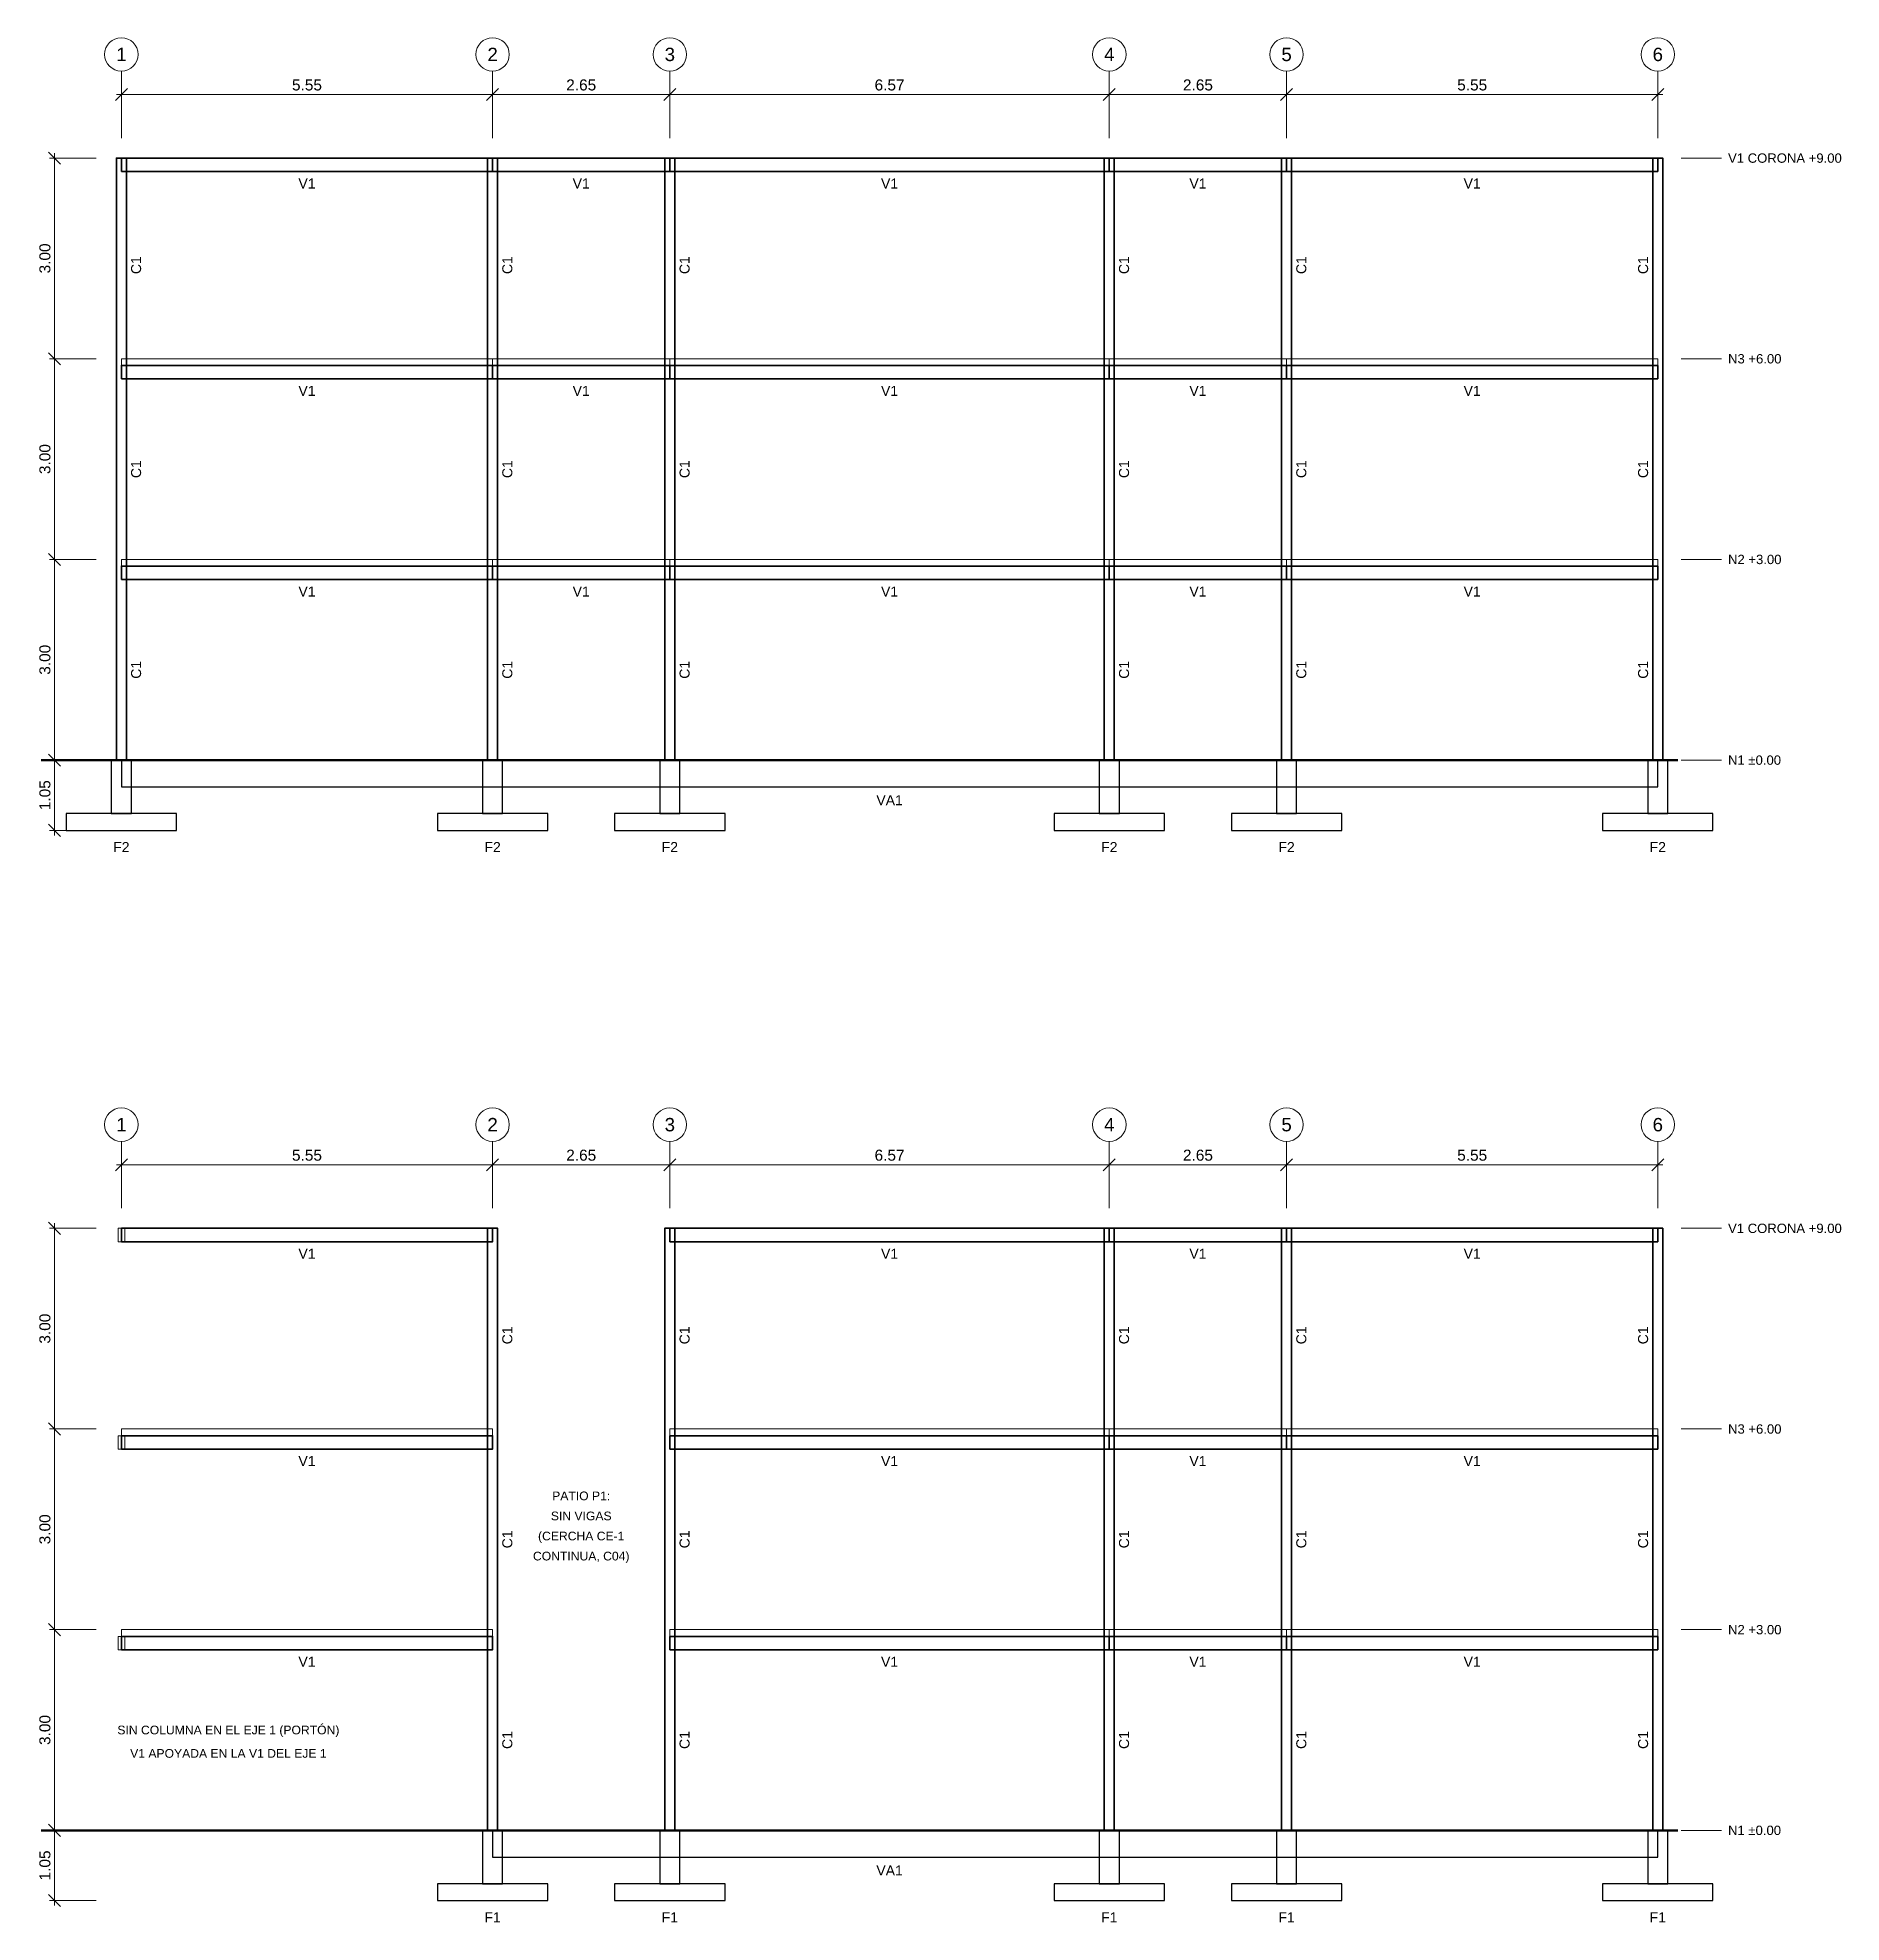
# Model space of a CAD drawing. Header units: metres. Extents: x 0.9 to 27.8, y -17.4 to 10.8.
import ezdxf
from ezdxf.enums import TextEntityAlignment as Align

# ---------------------------------------------------------------- set-up
doc = ezdxf.new("R2010")
doc.units = ezdxf.units.M
doc.linetypes.add('DASHDOT', pattern=[3.556, 2.54, -0.508, 0, -0.508])
for name, color, linetype, lineweight in [('E-CIM', 7, 'Continuous', 25), ('E-COL', 7, 'Continuous', 35), ('E-COTA', 7, 'Continuous', 18), ('E-EJE', 8, 'DASHDOT', 13), ('E-LOSA', 8, 'Continuous', 18), ('E-REF', 8, 'Continuous', 18), ('E-TERRENO', 7, 'Continuous', 50), ('E-TXT', 7, 'Continuous', 18), ('E-VIGA', 7, 'Continuous', 35)]:
    doc.layers.add(name, color=color, linetype=linetype, lineweight=lineweight)
doc.styles.add('ARIAL', font='arial.ttf')
doc.dimstyles.new('COTA-75', dxfattribs={"dimtxt": 0.165, "dimasz": 0.09, "dimexe": 0.075, "dimexo": 0.075, "dimgap": 0.06, "dimtad": 1, "dimzin": 0, "dimdsep": 46, "dimtxsty": 'ARIAL', "dimtsz": 0.09, "dimcen": 2.5, "dimdle": 0.075, "dimclrd": 7, "dimclre": 7, "dimclrt": 7, "dimazin": 3, "dimtfac": 1, "dimtmove": 0, "dimatfit": 3, "dimlwd": 18, "dimlwe": 13})

msp = doc.modelspace()

# ---------------------------------------------------------------- linework, layer by layer
at = {"layer": 'E-CIM'}
for points in [[(1.985, -0.8), (2.285, -0.8), (2.285, 0), (1.985, 0)], [(2.135, -0.4), (25.105, -0.4), (25.105, 0), (2.135, 0)], [(7.535, -0.8), (7.835, -0.8), (7.835, 0), (7.535, 0)], [(10.185, -0.8), (10.485, -0.8), (10.485, 0), (10.185, 0)], [(16.755, -0.8), (17.055, -0.8), (17.055, 0), (16.755, 0)], [(19.405, -0.8), (19.705, -0.8), (19.705, 0), (19.405, 0)], [(24.955, -0.8), (25.255, -0.8), (25.255, 0), (24.955, 0)], [(1.31, -1.05), (2.96, -1.05), (2.96, -0.8), (1.31, -0.8)], [(6.86, -1.05), (8.51, -1.05), (8.51, -0.8), (6.86, -0.8)], [(9.51, -1.05), (11.16, -1.05), (11.16, -0.8), (9.51, -0.8)], [(16.08, -1.05), (17.73, -1.05), (17.73, -0.8), (16.08, -0.8)], [(18.73, -1.05), (20.38, -1.05), (20.38, -0.8), (18.73, -0.8)], [(24.28, -1.05), (25.93, -1.05), (25.93, -0.8), (24.28, -0.8)], [(7.535, -16.8), (7.835, -16.8), (7.835, -16), (7.535, -16)], [(7.685, -16.4), (25.105, -16.4), (25.105, -16), (7.685, -16)], [(10.185, -16.8), (10.485, -16.8), (10.485, -16), (10.185, -16)], [(16.755, -16.8), (17.055, -16.8), (17.055, -16), (16.755, -16)], [(19.405, -16.8), (19.705, -16.8), (19.705, -16), (19.405, -16)], [(24.955, -16.8), (25.255, -16.8), (25.255, -16), (24.955, -16)], [(6.86, -17.05), (8.51, -17.05), (8.51, -16.8), (6.86, -16.8)], [(9.51, -17.05), (11.16, -17.05), (11.16, -16.8), (9.51, -16.8)], [(16.08, -17.05), (17.73, -17.05), (17.73, -16.8), (16.08, -16.8)], [(18.73, -17.05), (20.38, -17.05), (20.38, -16.8), (18.73, -16.8)], [(24.28, -17.05), (25.93, -17.05), (25.93, -16.8), (24.28, -16.8)]]:
    msp.add_lwpolyline(points, close=True, dxfattribs=at)
at = {"layer": 'E-COL'}
for points in [[(2.06, 0), (2.21, 0), (2.21, 9), (2.06, 9)], [(7.61, 0), (7.76, 0), (7.76, 9), (7.61, 9)], [(10.26, 0), (10.41, 0), (10.41, 9), (10.26, 9)], [(16.83, 0), (16.98, 0), (16.98, 9), (16.83, 9)], [(19.48, 0), (19.63, 0), (19.63, 9), (19.48, 9)], [(25.03, 0), (25.18, 0), (25.18, 9), (25.03, 9)], [(7.61, -16), (7.76, -16), (7.76, -7), (7.61, -7)], [(10.26, -16), (10.41, -16), (10.41, -7), (10.26, -7)], [(16.83, -16), (16.98, -16), (16.98, -7), (16.83, -7)], [(19.48, -16), (19.63, -16), (19.63, -7), (19.48, -7)], [(25.03, -16), (25.18, -16), (25.18, -7), (25.03, -7)]]:
    msp.add_lwpolyline(points, close=True, dxfattribs=at)
at = {"layer": 'E-EJE'}
for p, q in [((2.135, 9.3), (2.135, 10.3)), ((7.685, 9.3), (7.685, 10.3)), ((10.335, 9.3), (10.335, 10.3)), ((16.905, 9.3), (16.905, 10.3)), ((19.555, 9.3), (19.555, 10.3)), ((25.105, 9.3), (25.105, 10.3)), ((2.135, -6.7), (2.135, -5.7)), ((7.685, -6.7), (7.685, -5.7)), ((10.335, -6.7), (10.335, -5.7)), ((16.905, -6.7), (16.905, -5.7)), ((19.555, -6.7), (19.555, -5.7)), ((25.105, -6.7), (25.105, -5.7))]:
    msp.add_line(p, q, dxfattribs=at)
at = {"layer": 'E-LOSA'}
for points in [[(2.135, 5.9), (7.685, 5.9), (7.685, 6), (2.135, 6)], [(7.685, 5.9), (10.335, 5.9), (10.335, 6), (7.685, 6)], [(10.335, 5.9), (16.905, 5.9), (16.905, 6), (10.335, 6)], [(16.905, 5.9), (19.555, 5.9), (19.555, 6), (16.905, 6)], [(19.555, 5.9), (25.105, 5.9), (25.105, 6), (19.555, 6)], [(2.135, 2.9), (7.685, 2.9), (7.685, 3), (2.135, 3)], [(7.685, 2.9), (10.335, 2.9), (10.335, 3), (7.685, 3)], [(10.335, 2.9), (16.905, 2.9), (16.905, 3), (10.335, 3)], [(16.905, 2.9), (19.555, 2.9), (19.555, 3), (16.905, 3)], [(19.555, 2.9), (25.105, 2.9), (25.105, 3), (19.555, 3)], [(2.135, -10.1), (7.685, -10.1), (7.685, -10), (2.135, -10)], [(10.335, -10.1), (16.905, -10.1), (16.905, -10), (10.335, -10)], [(16.905, -10.1), (19.555, -10.1), (19.555, -10), (16.905, -10)], [(19.555, -10.1), (25.105, -10.1), (25.105, -10), (19.555, -10)], [(2.135, -13.1), (7.685, -13.1), (7.685, -13), (2.135, -13)], [(10.335, -13.1), (16.905, -13.1), (16.905, -13), (10.335, -13)], [(16.905, -13.1), (19.555, -13.1), (19.555, -13), (16.905, -13)], [(19.555, -13.1), (25.105, -13.1), (25.105, -13), (19.555, -13)]]:
    msp.add_lwpolyline(points, close=True, dxfattribs=at)
at = {"layer": 'E-REF'}
for points in [[(2.085, -7.2), (2.185, -7.2), (2.185, -7), (2.085, -7)], [(2.085, -10.3), (2.185, -10.3), (2.185, -10.1), (2.085, -10.1)], [(2.085, -13.3), (2.185, -13.3), (2.185, -13.1), (2.085, -13.1)]]:
    msp.add_lwpolyline(points, close=True, dxfattribs=at)
at = {"layer": 'E-TERRENO'}
for p, q in [((0.935, 0), (25.405, 0)), ((0.935, -16), (25.405, -16))]:
    msp.add_line(p, q, dxfattribs=at)
at = {"layer": 'E-TXT'}
for p, q in [((25.455, 9), (26.055, 9)), ((25.455, 6), (26.055, 6)), ((25.455, 3), (26.055, 3)), ((25.455, 0), (26.055, 0)), ((25.455, -7), (26.055, -7)), ((25.455, -10), (26.055, -10)), ((25.455, -13), (26.055, -13)), ((25.455, -16), (26.055, -16))]:
    msp.add_line(p, q, dxfattribs=at)
for centre in [(2.135, 10.55), (7.685, 10.55), (10.335, 10.55), (16.905, 10.55), (19.555, 10.55), (25.105, 10.55), (2.135, -5.45), (7.685, -5.45), (10.335, -5.45), (16.905, -5.45), (19.555, -5.45), (25.105, -5.45)]:
    msp.add_circle(centre, 0.25, dxfattribs=at)
at = {"layer": 'E-VIGA'}
for points in [[(2.135, 8.8), (7.685, 8.8), (7.685, 9), (2.135, 9)], [(7.685, 8.8), (10.335, 8.8), (10.335, 9), (7.685, 9)], [(10.335, 8.8), (16.905, 8.8), (16.905, 9), (10.335, 9)], [(16.905, 8.8), (19.555, 8.8), (19.555, 9), (16.905, 9)], [(19.555, 8.8), (25.105, 8.8), (25.105, 9), (19.555, 9)], [(2.135, 5.7), (7.685, 5.7), (7.685, 5.9), (2.135, 5.9)], [(7.685, 5.7), (10.335, 5.7), (10.335, 5.9), (7.685, 5.9)], [(10.335, 5.7), (16.905, 5.7), (16.905, 5.9), (10.335, 5.9)], [(16.905, 5.7), (19.555, 5.7), (19.555, 5.9), (16.905, 5.9)], [(19.555, 5.7), (25.105, 5.7), (25.105, 5.9), (19.555, 5.9)], [(2.135, 2.7), (7.685, 2.7), (7.685, 2.9), (2.135, 2.9)], [(7.685, 2.7), (10.335, 2.7), (10.335, 2.9), (7.685, 2.9)], [(10.335, 2.7), (16.905, 2.7), (16.905, 2.9), (10.335, 2.9)], [(16.905, 2.7), (19.555, 2.7), (19.555, 2.9), (16.905, 2.9)], [(19.555, 2.7), (25.105, 2.7), (25.105, 2.9), (19.555, 2.9)], [(2.135, -7.2), (7.685, -7.2), (7.685, -7), (2.135, -7)], [(10.335, -7.2), (16.905, -7.2), (16.905, -7), (10.335, -7)], [(16.905, -7.2), (19.555, -7.2), (19.555, -7), (16.905, -7)], [(19.555, -7.2), (25.105, -7.2), (25.105, -7), (19.555, -7)], [(2.135, -10.3), (7.685, -10.3), (7.685, -10.1), (2.135, -10.1)], [(10.335, -10.3), (16.905, -10.3), (16.905, -10.1), (10.335, -10.1)], [(16.905, -10.3), (19.555, -10.3), (19.555, -10.1), (16.905, -10.1)], [(19.555, -10.3), (25.105, -10.3), (25.105, -10.1), (19.555, -10.1)], [(2.135, -13.3), (7.685, -13.3), (7.685, -13.1), (2.135, -13.1)], [(10.335, -13.3), (16.905, -13.3), (16.905, -13.1), (10.335, -13.1)], [(16.905, -13.3), (19.555, -13.3), (19.555, -13.1), (16.905, -13.1)], [(19.555, -13.3), (25.105, -13.3), (25.105, -13.1), (19.555, -13.1)]]:
    msp.add_lwpolyline(points, close=True, dxfattribs=at)

# ---------------------------------------------------------------- texts
at = {"layer": 'E-TXT', "style": 'ARIAL'}
for s, height, p in [('1', 0.2, (2.135, 10.55)), ('2', 0.2, (7.685, 10.55)), ('3', 0.2, (10.335, 10.55)), ('4', 0.2, (16.905, 10.55)), ('5', 0.2, (19.555, 10.55)), ('6', 0.2, (25.105, 10.55)), ('V1', 0.15, (4.91, 8.62)), ('V1', 0.15, (9.01, 8.62)), ('V1', 0.15, (13.62, 8.62)), ('V1', 0.15, (18.23, 8.62)), ('V1', 0.15, (22.33, 8.62)), ('V1', 0.15, (4.91, 5.52)), ('V1', 0.15, (9.01, 5.52)), ('V1', 0.15, (13.62, 5.52)), ('V1', 0.15, (18.23, 5.52)), ('V1', 0.15, (22.33, 5.52)), ('V1', 0.15, (4.91, 2.52)), ('V1', 0.15, (9.01, 2.52)), ('V1', 0.15, (13.62, 2.52)), ('V1', 0.15, (18.23, 2.52)), ('V1', 0.15, (22.33, 2.52)), ('VA1', 0.15, (13.62, -0.6)), ('F2', 0.15, (2.135, -1.3)), ('F2', 0.15, (7.685, -1.3)), ('F2', 0.15, (10.335, -1.3)), ('F2', 0.15, (16.905, -1.3)), ('F2', 0.15, (19.555, -1.3)), ('F2', 0.15, (25.105, -1.3)), ('1', 0.2, (2.135, -5.45)), ('2', 0.2, (7.685, -5.45)), ('3', 0.2, (10.335, -5.45)), ('4', 0.2, (16.905, -5.45)), ('5', 0.2, (19.555, -5.45)), ('6', 0.2, (25.105, -5.45)), ('V1', 0.15, (4.91, -7.38)), ('V1', 0.15, (13.62, -7.38)), ('V1', 0.15, (18.23, -7.38)), ('V1', 0.15, (22.33, -7.38)), ('V1', 0.15, (4.91, -10.48)), ('V1', 0.15, (13.62, -10.48)), ('V1', 0.15, (18.23, -10.48)), ('V1', 0.15, (22.33, -10.48)), ('PATIO P1:', 0.13, (9.01, -11)), ('SIN VIGAS', 0.13, (9.01, -11.3)), ('(CERCHA CE-1', 0.13, (9.01, -11.6)), ('CONTINUA, C04)', 0.13, (9.01, -11.9)), ('V1', 0.15, (4.91, -13.48)), ('V1', 0.15, (13.62, -13.48)), ('V1', 0.15, (18.23, -13.48)), ('V1', 0.15, (22.33, -13.48)), ('SIN COLUMNA EN EL EJE 1 (PORTÓN)', 0.13, (3.735, -14.5)), ('V1 APOYADA EN LA V1 DEL EJE 1', 0.13, (3.735, -14.85)), ('VA1', 0.15, (13.62, -16.6)), ('F1', 0.15, (7.685, -17.3)), ('F1', 0.15, (10.335, -17.3)), ('F1', 0.15, (16.905, -17.3)), ('F1', 0.15, (19.555, -17.3)), ('F1', 0.15, (25.105, -17.3))]:
    msp.add_text(s, height=height, dxfattribs=at).set_placement(p, align=Align.MIDDLE_CENTER)
for s, p in [('V1 CORONA +9.00', (26.155, 9)), ('N3 +6.00', (26.155, 6)), ('N2 +3.00', (26.155, 3)), ('N1 ±0.00', (26.155, 0)), ('V1 CORONA +9.00', (26.155, -7)), ('N3 +6.00', (26.155, -10)), ('N2 +3.00', (26.155, -13)), ('N1 ±0.00', (26.155, -16))]:
    msp.add_text(s, height=0.14, dxfattribs=at).set_placement(p, align=Align.MIDDLE_LEFT)
for p in [(2.355, 7.4), (7.905, 7.4), (10.555, 7.4), (17.125, 7.4), (19.775, 7.4), (24.885, 7.4), (2.355, 4.35), (7.905, 4.35), (10.555, 4.35), (17.125, 4.35), (19.775, 4.35), (24.885, 4.35), (2.355, 1.35), (7.905, 1.35), (10.555, 1.35), (17.125, 1.35), (19.775, 1.35), (24.885, 1.35), (7.905, -8.6), (10.555, -8.6), (17.125, -8.6), (19.775, -8.6), (24.885, -8.6), (7.905, -11.65), (10.555, -11.65), (17.125, -11.65), (19.775, -11.65), (24.885, -11.65), (7.905, -14.65), (10.555, -14.65), (17.125, -14.65), (19.775, -14.65), (24.885, -14.65)]:
    msp.add_text('C1', height=0.15, rotation=90, dxfattribs=at).set_placement(p, align=Align.MIDDLE_CENTER)

# ---------------------------------------------------------------- dimensions: what is measured, and where the dimension line sits
at = {"layer": 'E-COTA'}
for base, p1, p2, text in [((2.135, 9.95), (2.135, 9.3), (7.685, 9.3), '5.55'), ((7.685, 9.95), (7.685, 9.3), (10.335, 9.3), '2.65'), ((10.335, 9.95), (10.335, 9.3), (16.905, 9.3), '6.57'), ((16.905, 9.95), (16.905, 9.3), (19.555, 9.3), '2.65'), ((19.555, 9.95), (19.555, 9.3), (25.105, 9.3), '5.55'), ((2.135, -6.05), (2.135, -6.7), (7.685, -6.7), '5.55'), ((7.685, -6.05), (7.685, -6.7), (10.335, -6.7), '2.65'), ((10.335, -6.05), (10.335, -6.7), (16.905, -6.7), '6.57'), ((16.905, -6.05), (16.905, -6.7), (19.555, -6.7), '2.65'), ((19.555, -6.05), (19.555, -6.7), (25.105, -6.7), '5.55')]:
    msp.add_linear_dim(base=base, p1=p1, p2=p2, text=text, dimstyle='COTA-75', dxfattribs=at).render()
for base, p1, p2, text in [((1.135, 6), (1.835, 6), (1.835, 9), '3.00'), ((1.135, 3), (1.835, 3), (1.835, 6), '3.00'), ((1.135, 0), (1.835, 0), (1.835, 3), '3.00'), ((1.135, -1.05), (1.835, -1.05), (1.835, 0), '1.05'), ((1.135, -10), (1.835, -10), (1.835, -7), '3.00'), ((1.135, -13), (1.835, -13), (1.835, -10), '3.00'), ((1.135, -16), (1.835, -16), (1.835, -13), '3.00'), ((1.135, -17.05), (1.835, -17.05), (1.835, -16), '1.05')]:
    msp.add_linear_dim(base=base, p1=p1, p2=p2, angle=90, text=text, dimstyle='COTA-75', dxfattribs=at).render()

doc.saveas('drawing.dxf')
